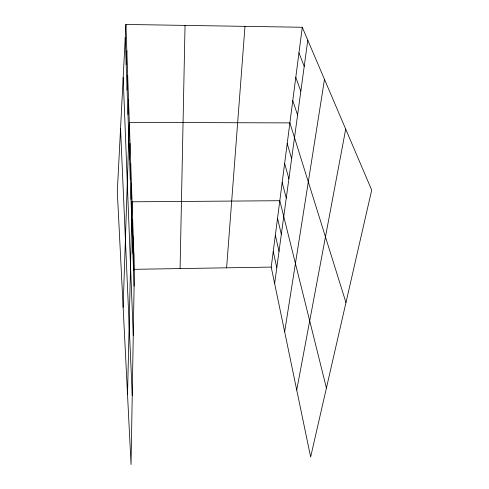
<?xml version="1.0" encoding="UTF-8"?>
<svg xmlns="http://www.w3.org/2000/svg" width="489" height="489" viewBox="0 0 489 489"><rect width="100%" height="100%" fill="white"/><g stroke="black" fill="none" stroke-linecap="round" stroke-linejoin="round"><path stroke-width="0.73" d="M125.917 24.45L134.383 269.317L131.052 464.55L117.299 191.609L125.917 24.45L302.269 27.268L371.701 190.074L310.637 457.019L271.218 267.092L302.269 27.268M133.521 270.099L133.833 253.406M132.929 253.43L133.259 236.878M180.086 268.571L185.031 25.391M132.311 236.083L132.666 219.695M127.525 394.562L132.048 201.81L279.812 200.722L326.414 388.058M130.997 199.17L131.407 183.192M130.3 179.506L130.734 163.784M129.567 158.968L130.037 143.54M123.13 307.306L129.304 122.397L289.891 122.892L345.961 302.575M127.977 114.316L128.515 99.622M127.109 90L127.696 75.758M126.199 64.456L126.828 50.728M226.609 267.819L244.989 26.351M274.629 283.528L307.783 40.19M284.647 331.805L324.488 79.359M296.731 390.02L345.699 129.108M134.383 269.317L271.218 267.092M298.956 52.879L304.219 66.363M295.79 77.305L300.821 91.278M292.77 100.618L297.587 115.019M287.208 143.583L291.64 158.687M284.641 163.418L288.895 178.803M282.177 182.452L286.273 198.082M277.538 218.283L281.334 234.31M275.35 235.178L279.011 251.364M273.247 251.432L276.78 267.752M120.551 128.595L132.232 395.424M123.185 77.555L133.252 335.588M125.245 37.592L134.096 286.12"/></g></svg>
